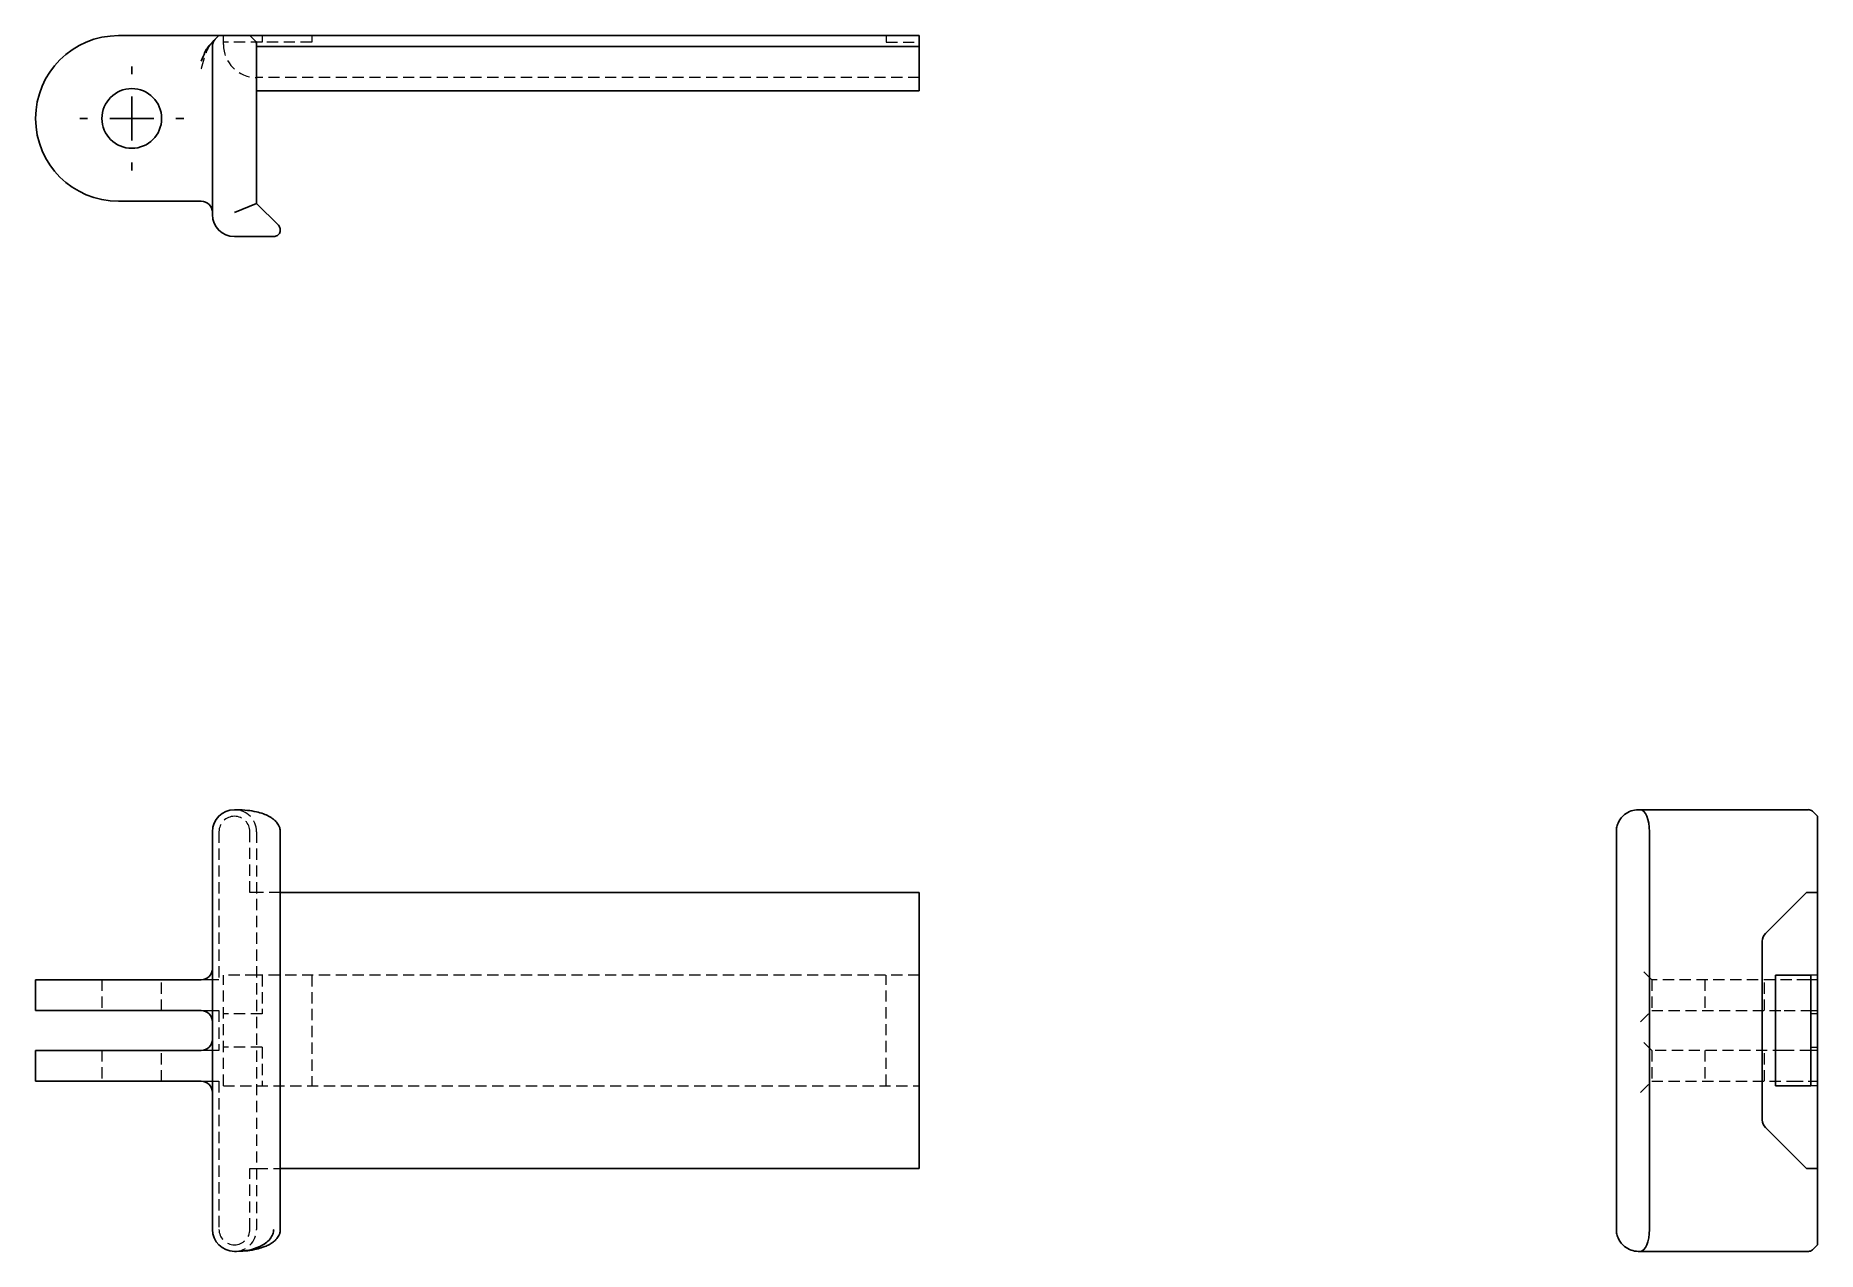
# Model space of a CAD drawing. Header units: millimetres. Extents: x 33 to 235, y 32 to 170.
import ezdxf

# ---------------------------------------------------------------- set-up
doc = ezdxf.new("R2010")
doc.units = ezdxf.units.MM
doc.linetypes.add('HIDDEN', pattern=[1.905, 1.27, -0.635])
doc.layers.add('10', color=7, linetype='Continuous')

# ---------------------------------------------------------------- blocks, each defined once
blk = doc.blocks.new('SW_CENTERMARKSYMBOL_0')
at = {"layer": '10', "color": 0}
for p, q in [((0, 5), (0, 5.875)), ((0, 0), (0, 2.5)), ((-5, 0), (-5.875, 0)), ((0, 0), (-2.5, 0)), ((0, 0), (0, -2.5)), ((0, 0), (2.5, 0)), ((5, 0), (5.875, 0)), ((0, -5), (0, -5.875))]:
    blk.add_line(p, q, dxfattribs=at)

msp = doc.modelspace()

# ---------------------------------------------------------------- linework, layer by layer
at = {"color": 7, "linetype": 'Continuous', "lineweight": 25}
for p, q in [((53.75, 169.63), (42.38, 169.63)), ((53.75, 169.63), (53.18, 169.06)), ((55.49, 169.63), (53.75, 169.63)), ((55.51, 169.63), (55.49, 169.63)), ((57.25, 169.63), (55.51, 169.63)), ((57.25, 169.63), (57.82, 169.06)), ((133, 169.63), (57.25, 169.63)), ((133, 168.38), (133, 169.63)), ((53.18, 169.06), (52.71, 168.58)), ((53, 168.62), (53, 149.36)), ((58, 150.63), (58, 168.62)), ((133, 168.38), (58, 168.38)), ((133, 163.74), (133, 168.38)), ((58, 163.38), (133, 163.38)), ((133, 163.38), (133, 163.74)), ((51.75, 150.88), (42.38, 150.88)), ((55.51, 149.6), (58, 150.63)), ((60.47, 148.16), (58, 150.63)), ((55.49, 146.88), (59.94, 146.88)), ((55.74, 82), (55.49, 82)), ((214.6, 82), (214.36, 82)), ((233.62, 82), (214.6, 82)), ((234.63, 81.25), (234.06, 81.82)), ((234.63, 79.51), (234.63, 81.25)), ((53, 79.51), (53, 34.49)), ((60.69, 34.49), (60.69, 79.51)), ((211.88, 79.51), (211.88, 34.49)), ((215.63, 79.51), (215.63, 34.49)), ((234.63, 72.62), (234.63, 79.51)), ((133, 72.62), (60.69, 72.62)), ((133, 67.99), (133, 72.62)), ((228.74, 67.99), (233.38, 72.62)), ((233.38, 72.62), (234.63, 72.62)), ((234.63, 41.38), (234.63, 72.62)), ((133, 67.11), (133, 67.99)), ((133, 67.11), (133, 46.89)), ((228.38, 67.11), (228.38, 46.89)), ((33, 62.75), (33, 59.25)), ((42.38, 62.75), (33, 62.75)), ((51.75, 62.75), (42.38, 62.75)), ((229.88, 63.25), (233.88, 63.25)), ((229.88, 50.75), (229.88, 63.25)), ((233.88, 63.25), (233.88, 50.75)), ((33, 59.25), (42.38, 59.25)), ((42.38, 59.25), (51.75, 59.25)), ((33, 54.75), (33, 51.25)), ((42.38, 54.75), (33, 54.75)), ((51.75, 54.75), (42.38, 54.75)), ((33, 51.25), (42.38, 51.25)), ((42.38, 51.25), (51.75, 51.25)), ((233.88, 50.75), (229.88, 50.75)), ((133, 46.01), (133, 46.89)), ((133, 41.38), (133, 46.01)), ((233.38, 41.38), (228.74, 46.01)), ((60.69, 41.38), (133, 41.38)), ((234.63, 41.38), (233.38, 41.38)), ((234.63, 34.49), (234.63, 41.38)), ((234.63, 32.75), (234.63, 34.49)), ((234.63, 32.75), (234.06, 32.18)), ((55.49, 32), (55.74, 32)), ((214.36, 32), (214.6, 32)), ((214.6, 32), (233.62, 32))]:
    msp.add_line(p, q, dxfattribs=at)
at = {"color": 7, "linetype": 'HIDDEN', "lineweight": 18}
for p, q in [((54.25, 168.63), (54.25, 169.63)), ((58.62, 169.63), (58.62, 168.88)), ((64.25, 169.63), (64.25, 168.88)), ((129.25, 169.63), (129.25, 168.88)), ((58.62, 168.88), (54.25, 168.88)), ((64.25, 168.88), (58.62, 168.88)), ((129.25, 168.88), (133, 168.88)), ((133, 164.88), (58, 164.88)), ((55.51, 81.25), (55.49, 81.25)), ((53.75, 79.51), (53.75, 62.75)), ((57.25, 72.62), (57.25, 79.51)), ((58, 79.51), (58, 34.49)), ((57.82, 72.62), (57.25, 72.62)), ((58, 72.62), (57.82, 72.62)), ((60.69, 72.62), (58, 72.62)), ((40.51, 62.75), (40.51, 59.25)), ((47.26, 59.25), (47.26, 62.75)), ((53.75, 62.75), (52.71, 62.75)), ((54.25, 50.75), (54.25, 63.25)), ((58, 63.25), (54.25, 63.25)), ((133, 63.25), (58, 63.25)), ((58.62, 63.25), (58.62, 58.88)), ((64.25, 63.25), (64.25, 50.75)), ((129.25, 50.75), (129.25, 63.25)), ((215.88, 62.75), (214.63, 64)), ((231.74, 62.75), (215.88, 62.75)), ((215.88, 62.75), (215.88, 59.25)), ((221.88, 62.75), (221.88, 59.25)), ((228.63, 59.25), (228.63, 62.75)), ((234.63, 62.75), (233.58, 62.75)), ((234.63, 63.25), (233.88, 63.25)), ((53.03, 59.25), (53.75, 59.25)), ((53.75, 59.25), (53.75, 54.75)), ((58.62, 58.88), (54.25, 58.88)), ((214.63, 58), (215.88, 59.25)), ((215.88, 59.25), (230.86, 59.25)), ((234.63, 58.88), (233.88, 58.88)), ((233.91, 59.25), (234.63, 59.25)), ((40.51, 54.75), (40.51, 51.25)), ((47.26, 51.25), (47.26, 54.75)), ((53.75, 54.75), (53.03, 54.75)), ((58.62, 55.12), (54.25, 55.12)), ((58.62, 55.12), (58.62, 50.75)), ((215.88, 54.75), (214.63, 56)), ((230.86, 54.75), (215.88, 54.75)), ((215.88, 54.75), (215.88, 51.25)), ((221.88, 54.75), (221.88, 51.25)), ((228.63, 51.25), (228.63, 54.75)), ((233.88, 55.12), (234.63, 55.12)), ((234.63, 54.75), (233.91, 54.75)), ((52.71, 51.25), (53.75, 51.25)), ((53.75, 51.25), (53.75, 34.49)), ((54.25, 50.75), (58, 50.75)), ((58, 50.75), (133, 50.75)), ((214.63, 50), (215.88, 51.25)), ((215.88, 51.25), (231.74, 51.25)), ((233.58, 51.25), (234.63, 51.25)), ((234.63, 50.75), (233.88, 50.75)), ((57.25, 41.38), (57.82, 41.38)), ((57.25, 34.49), (57.25, 41.38)), ((57.82, 41.38), (58, 41.38)), ((58, 41.38), (60.69, 41.38)), ((55.49, 32.75), (55.51, 32.75)), ((55.74, 32), (56.52, 32.05))]:
    msp.add_line(p, q, dxfattribs=at)
at = {"color": 7, "linetype": 'Continuous', "lineweight": 25}
msp.add_circle((43.88, 160.25), 3.38, dxfattribs=at)
for centre, radius, start, end in [((42.38, 160.25), 9.38, 90, 270), ((53.62, 168.62), 0.625, 135, 180), ((57.38, 168.62), 0.625, 0, 45), ((51.75, 149.63), 1.25, 0, 90), ((55.49, 149.36), 2.49, 180, 270), ((55.49, 79.51), 2.49, 90, 180), ((233.62, 81.38), 0.625, 45, 90), ((229.63, 67.11), 1.25, 135, 180), ((51.75, 64), 1.25, 270, 0), ((51.75, 58), 1.25, 0, 90), ((51.75, 56), 1.25, 270, 0), ((51.75, 50), 1.25, 0, 90), ((229.63, 46.89), 1.25, 180, 225), ((55.49, 34.49), 2.49, 180, 270), ((233.62, 32.62), 0.625, 270, 315)]:
    msp.add_arc(centre, radius, start, end, dxfattribs=at)
at = {"color": 7, "linetype": 'HIDDEN', "lineweight": 18}
for centre, radius, start, end in [((58, 168.63), 3.75, 180, 270), ((55.49, 79.51), 1.74, 90, 180), ((55.51, 79.51), 2.49, 0, 90), ((55.51, 79.51), 1.74, 0, 90), ((55.49, 34.49), 1.74, 180, 270), ((55.51, 34.49), 2.49, 270, 0), ((55.51, 34.49), 1.74, 270, 0)]:
    msp.add_arc(centre, radius, start, end, dxfattribs=at)
at = {"color": 7, "linetype": 'Continuous', "lineweight": 25}
for centre, start_param, end_param in [((214.6, 79.51), 4.712389, 6.283185), ((214.6, 34.49), 3.141593, 4.712389)]:
    msp.add_ellipse(centre, major_axis=(0, 2.49), ratio=0.414214, start_param=start_param, end_param=end_param, dxfattribs=at)
at = {"color": 7, "linetype": 'HIDDEN', "lineweight": 18}
for points, knots in [([(51.75, 165.86), (51.81, 166.09), (51.93, 166.52), (52.1, 167.11), (52.31, 167.71), (52.52, 168.22), (52.76, 168.59), (52.89, 168.75), (52.96, 168.84), (53, 168.88), (53.02, 168.9), (53.03, 168.9)], [0, 0, 0, 0, 0.21807, 0.401614, 0.551443, 0.785766, 0.893807, 0.947501, 0.974334, 0.993386, 1, 1, 1, 1]), ([(53.37, 169.24), (53.23, 169.11), (53.06, 168.83), (53, 168.5), (53, 168.36)], [0, 0, 0, 0, 0.571429, 1, 1, 1, 1]), ([(52.71, 62.75), (52.7, 62.75), (52.68, 62.75), (52.66, 62.75), (52.61, 62.75), (52.52, 62.75), (52.35, 62.75), (52.07, 62.75), (51.88, 62.75), (51.75, 62.75)], [0, 0, 0, 0, 0.014391, 0.029106, 0.058652, 0.118117, 0.237503, 0.476624, 1, 1, 1, 1]), ([(233.58, 62.75), (233.57, 62.75), (233.56, 62.75), (233.53, 62.75), (233.48, 62.75), (233.36, 62.75), (233.12, 62.75), (232.58, 62.75), (232.08, 62.75), (231.74, 62.75)], [0, 0, 0, 0, 0.014391, 0.029106, 0.058652, 0.118117, 0.237503, 0.476624, 1, 1, 1, 1]), ([(51.75, 59.25), (51.81, 59.25), (51.93, 59.25), (52.1, 59.25), (52.31, 59.25), (52.52, 59.25), (52.76, 59.25), (52.89, 59.25), (52.96, 59.25), (53, 59.25), (53.02, 59.25), (53.03, 59.25)], [0, 0, 0, 0, 0.21807, 0.401614, 0.551443, 0.785766, 0.893807, 0.947501, 0.974334, 0.993386, 1, 1, 1, 1]), ([(230.86, 59.25), (231.09, 59.25), (231.52, 59.25), (232.11, 59.25), (232.71, 59.25), (233.22, 59.25), (233.59, 59.25), (233.75, 59.25), (233.84, 59.25), (233.88, 59.25), (233.9, 59.25), (233.9, 59.25)], [0, 0, 0, 0, 0.21807, 0.401614, 0.551443, 0.785766, 0.893807, 0.947501, 0.974334, 0.993386, 1, 1, 1, 1]), ([(53.03, 54.75), (53, 54.75), (52.94, 54.75), (52.85, 54.75), (52.77, 54.75), (52.69, 54.75), (52.61, 54.75), (52.54, 54.75), (52.46, 54.75), (52.4, 54.75), (52.33, 54.75), (52.19, 54.75), (51.99, 54.75), (51.84, 54.75), (51.75, 54.75)], [0, 0, 0, 0, 0.040106, 0.081039, 0.122957, 0.166031, 0.210446, 0.256371, 0.303962, 0.35338, 0.404781, 0.458311, 0.692653, 1, 1, 1, 1]), ([(233.91, 54.75), (233.88, 54.75), (233.81, 54.75), (233.7, 54.75), (233.59, 54.75), (233.47, 54.75), (233.34, 54.75), (233.21, 54.75), (233.07, 54.75), (232.92, 54.75), (232.76, 54.75), (232.41, 54.75), (231.77, 54.75), (231.19, 54.75), (230.86, 54.75)], [0, 0, 0, 0, 0.040106, 0.081039, 0.122957, 0.166031, 0.210446, 0.256371, 0.303962, 0.35338, 0.404781, 0.458311, 0.692653, 1, 1, 1, 1]), ([(51.75, 51.25), (51.82, 51.25), (51.95, 51.25), (52.14, 51.25), (52.29, 51.25), (52.43, 51.25), (52.56, 51.25), (52.66, 51.25), (52.71, 51.25)], [0, 0, 0, 0, 0.296347, 0.535263, 0.668486, 0.789635, 0.899792, 1, 1, 1, 1]), ([(231.74, 51.25), (231.94, 51.25), (232.28, 51.25), (232.71, 51.25), (233.02, 51.25), (233.23, 51.25), (233.42, 51.25), (233.53, 51.25), (233.58, 51.25)], [0, 0, 0, 0, 0.296347, 0.535263, 0.668486, 0.789635, 0.899792, 1, 1, 1, 1])]:
    msp.add_open_spline(points, degree=3, knots=knots, dxfattribs=at)
at = {"color": 7, "linetype": 'Continuous', "lineweight": 25}
for points, knots in [([(52.71, 168.58), (52.7, 168.57), (52.68, 168.56), (52.66, 168.53), (52.61, 168.48), (52.52, 168.36), (52.35, 168.12), (52.07, 167.58), (51.88, 167.08), (51.75, 166.74)], [0, 0, 0, 0, 0.014391, 0.029106, 0.058652, 0.118117, 0.237503, 0.476624, 1, 1, 1, 1]), ([(60.47, 148.16), (60.57, 148.05), (60.65, 147.92), (60.7, 147.63), (60.69, 147.48), (60.58, 147.2), (60.48, 147.08), (60.23, 146.92), (60.09, 146.88), (59.94, 146.88)], [0, 0, 0, 0, 0.25, 0.25, 0.5, 0.5, 0.75, 0.75, 1, 1, 1, 1]), ([(60.69, 79.51), (60.68, 79.65), (60.65, 79.92), (60.48, 80.32), (60.24, 80.63), (60.02, 80.83), (59.92, 80.91), (59.89, 80.93), (59.88, 80.94), (59.86, 80.96), (59.78, 81.01), (59.62, 81.13), (59.28, 81.32), (58.72, 81.56), (57.92, 81.78), (56.9, 81.96), (56.15, 81.99), (55.74, 82)], [0, 0, 0, 0, 0.0672797, 0.1241229, 0.2079716, 0.2572448, 0.2686007, 0.2700451, 0.2724553, 0.276906, 0.2835009, 0.3170211, 0.3728146, 0.4777356, 0.6157738, 0.7903701, 1, 1, 1, 1]), ([(214.36, 82), (213.81, 82), (212.88, 81.67), (212.17, 80.78), (211.92, 80.07), (211.88, 79.7), (211.88, 79.51)], [-1.570796, -1.570796, -1.570796, -1.570796, -0.897598, -0.448799, -0.224399, 0, 0, 0, 0]), ([(59.94, 34.49), (59.94, 34.3), (59.87, 33.93), (59.45, 33.22), (58.25, 32.33), (56.69, 32), (55.74, 32)], [-1.570796, -1.570796, -1.570796, -1.570796, -1.346397, -1.121997, -0.673198, 0, 0, 0, 0]), ([(56.52, 32.05), (56.68, 32.05), (57.18, 32.08), (57.91, 32.22), (58.64, 32.42), (59.11, 32.61), (59.38, 32.74), (59.54, 32.83), (59.71, 32.94), (59.94, 33.1), (60.24, 33.37), (60.5, 33.72), (60.66, 34.12), (60.68, 34.36), (60.69, 34.49)], [0, 0, 0, 0, 0.095068, 0.291154, 0.435214, 0.533932, 0.578784, 0.608618, 0.638384, 0.689687, 0.766014, 0.867239, 0.929642, 1, 1, 1, 1]), ([(211.88, 34.49), (211.88, 34.3), (211.92, 33.93), (212.17, 33.22), (212.88, 32.33), (213.81, 32), (214.36, 32)], [-1.570796, -1.570796, -1.570796, -1.570796, -1.346397, -1.121997, -0.673198, 0, 0, 0, 0])]:
    msp.add_open_spline(points, degree=3, knots=knots, dxfattribs=at)

# ---------------------------------------------------------------- block references
at = {"layer": '10'}
msp.add_blockref('SW_CENTERMARKSYMBOL_0', (43.88, 160.25), dxfattribs=at)

doc.saveas('drawing.dxf')
